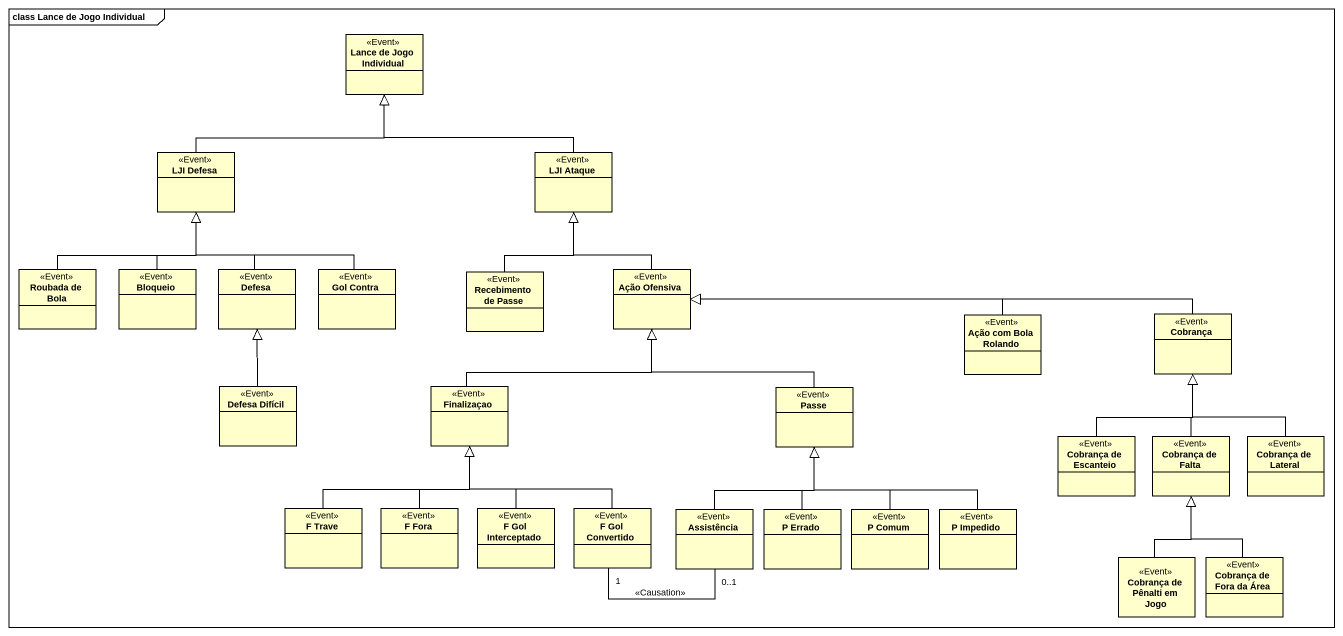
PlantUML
@startuml
mainframe class Lance de Jogo Individual
hide circle
hide empty members
class "Lance de Jogo Individual" as Lance_de_Jogo_Individual <<Event>>
class "LJI Defesa" as LJI_Defesa <<Event>>
class "LJI Ataque" as LJI_Ataque <<Event>>
class "Roubada de Bola" as Roubada_de_Bola <<Event>>
class Bloqueio <<Event>>
class Defesa <<Event>>
class "Gol Contra" as Gol_Contra <<Event>>
class "Recebimento de Passe" as Recebimento_de_Passe <<Event>>
class "Ação Ofensiva" as Ação_Ofensiva <<Event>>
class "Ação com Bola Rolando" as Ação_com_Bola_Rolando <<Event>>
class Cobrança <<Event>>
class "Defesa Difícil" as Defesa_Difícil <<Event>>
class Finalizaçao <<Event>>
class Passe <<Event>>
class "Cobrança de Escanteio" as Cobrança_de_Escanteio <<Event>>
class "Cobrança de Falta" as Cobrança_de_Falta <<Event>>
class "Cobrança de Lateral" as Cobrança_de_Lateral <<Event>>
class "F Trave" as F_Trave <<Event>>
class "F Fora" as F_Fora <<Event>>
class "F Gol Interceptado" as F_Gol_Interceptado <<Event>>
class "F Gol Convertido" as F_Gol_Convertido <<Event>>
class Assistência <<Event>>
class "P Errado" as P_Errado <<Event>>
class "P Comum" as P_Comum <<Event>>
class "P Impedido" as P_Impedido <<Event>>
class "Cobrança de Pênalti em Jogo" as Cobrança_de_Pênalti_em_Jogo <<Event>>
class "Cobrança de Fora da Área" as Cobrança_de_Fora_da_Área <<Event>>
LJI_Defesa -up-|> Lance_de_Jogo_Individual
LJI_Ataque -up-|> Lance_de_Jogo_Individual
Roubada_de_Bola -up-|> LJI_Defesa
Bloqueio -up-|> LJI_Defesa
Defesa -up-|> LJI_Defesa
Gol_Contra -up-|> LJI_Defesa
Recebimento_de_Passe -up-|> LJI_Ataque
Ação_Ofensiva -up-|> LJI_Ataque
Ação_com_Bola_Rolando -left-|> Ação_Ofensiva
Cobrança -left-|> Ação_Ofensiva
Defesa_Difícil -up-|> Defesa
Finalizaçao -up-|> Ação_Ofensiva
Passe -up-|> Ação_Ofensiva
Cobrança_de_Escanteio -up-|> Cobrança
Cobrança_de_Falta -up-|> Cobrança
Cobrança_de_Lateral -up-|> Cobrança
F_Trave -up-|> Finalizaçao
F_Fora -up-|> Finalizaçao
F_Gol_Interceptado -up-|> Finalizaçao
F_Gol_Convertido -up-|> Finalizaçao
Assistência -up-|> Passe
Assistência "0..1" -left- "1" F_Gol_Convertido : <<Causation>>
P_Errado -up-|> Passe
P_Comum -up-|> Passe
P_Impedido -up-|> Passe
Cobrança_de_Pênalti_em_Jogo -up-|> Cobrança_de_Falta
Cobrança_de_Fora_da_Área -up-|> Cobrança_de_Falta
@enduml
